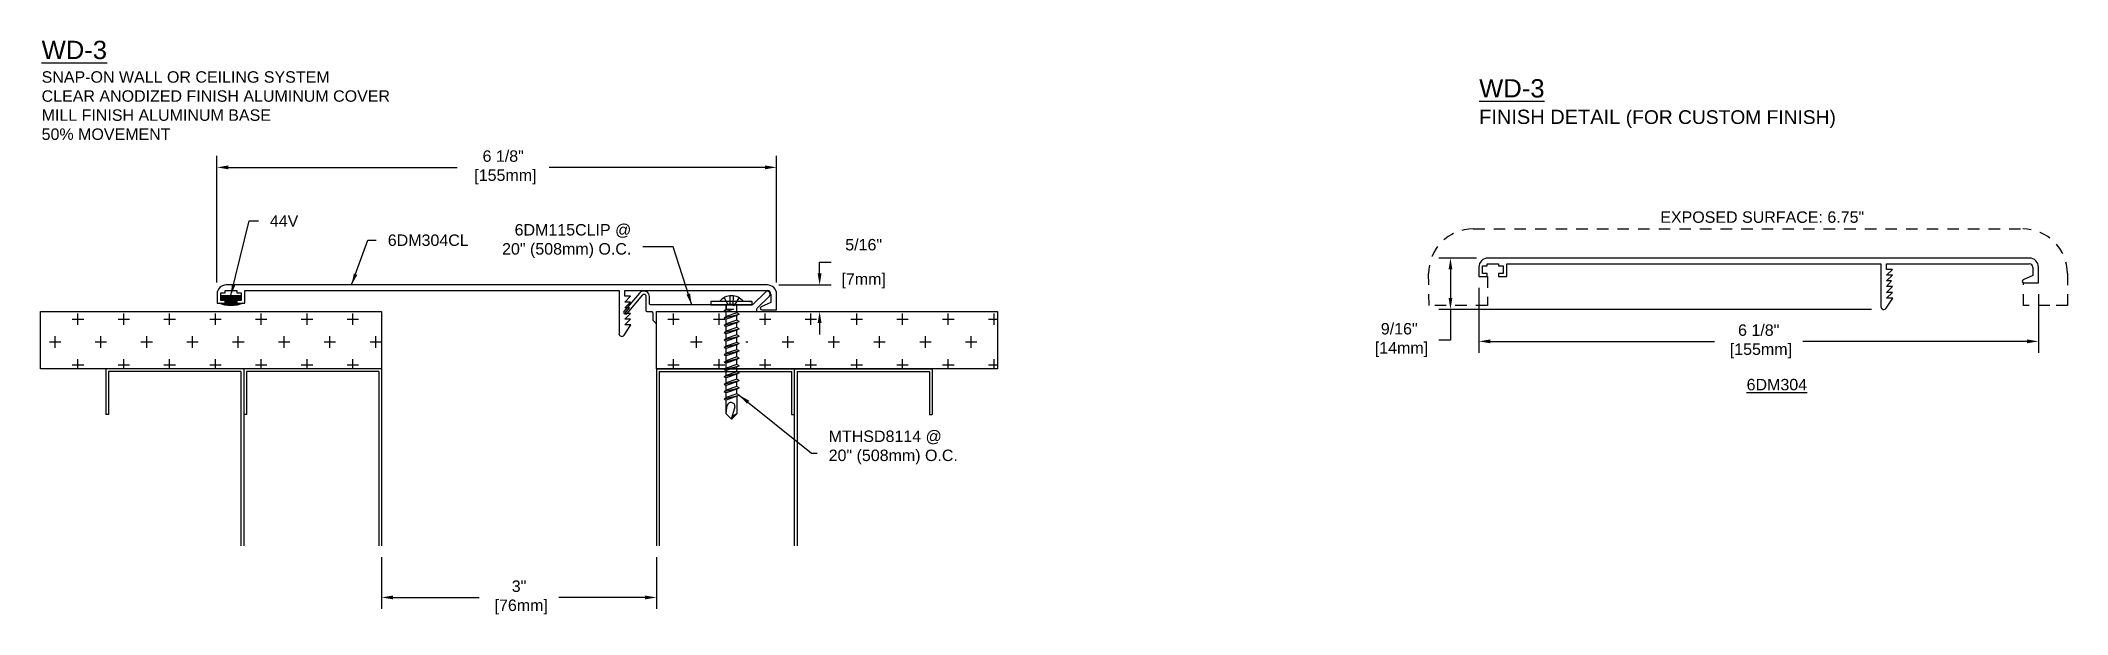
# Model space of a CAD drawing. Header units: inches. Extents: x 0.2 to 22.3, y 0.8 to 7.
import ezdxf

# ---------------------------------------------------------------- set-up
doc = ezdxf.new("R2010")
doc.units = ezdxf.units.IN
doc.header["$MEASUREMENT"] = 0
doc.linetypes.add('DASHED2', pattern=[0.375, 0.25, -0.125])
doc.linetypes.add('HIDDEN2', pattern=[0.1875, 0.125, -0.0625])
for name, color, linetype in [('Anchors', 4, 'Continuous'), ('Conditions', 1, 'Continuous'), ('Dimensions', 3, 'Continuous'), ('Fillers', 2, 'Continuous'), ('Metals', 7, 'Continuous'), ('Text', 2, 'Continuous')]:
    doc.layers.add(name, color=color, linetype=linetype)
doc.styles.add('arial', font='arial.ttf')
doc.dimstyles.new('ARIAL', dxfattribs={"dimtxt": 0.125, "dimasz": 0.125, "dimexe": 0.125, "dimexo": 0.125, "dimgap": 0.125, "dimtad": 0, "dimtih": 1, "dimtoh": 1, "dimdec": 4, "dimzin": 0, "dimdsep": 46, "dimlunit": 4, "dimtxsty": 'arial', "dimcen": 0.09, "dimadec": 0, "dimazin": 0, "dimtfac": 1, "dimtdec": 4, "dimtofl": 0, "dimtmove": 0, "dimatfit": 3, "dimfxl": 0, "dimfrac": 2, "dimtolj": 1, "dimtzin": 0, "dimarcsym": 0})

# ---------------------------------------------------------------- blocks, each defined once
blk = doc.blocks.new('44v')
blk.add_hatch(color=256).paths.add_polyline_path([(0.11, 0), (-0.11, 0), (-0.11, -0.053), (-0.06, -0.053), (-0.06, -0.086), (-0.13, -0.086, 0.199136), (0.131, -0.086), (0.061, -0.086), (0.061, -0.054), (0.11, -0.054)])
blk.add_lwpolyline([(-0.13, -0.086), (-0.06, -0.086), (-0.06, -0.053), (-0.11, -0.053), (-0.11, 0), (0.11, 0), (0.11, -0.054), (0.061, -0.054), (0.061, -0.086), (0.131, -0.086, -0.199136)], format="xyb", close=True)
blk = doc.blocks.new('*D1')
at = {"layer": 'Defpoints', "color": 0}
for p in [(8.088, 4.374), (8.658, 4.374), (8.285, 4.083)]:
    blk.add_point(p, dxfattribs=at)
at = {"layer": 'Dimensions', "color": 0, "lineweight": -2}
for p, q in [((8.658, 4.499), (8.658, 4.624)), ((8.658, 4.624), (8.783, 4.624)), ((8.213, 4.374), (8.783, 4.374)), ((8.41, 4.083), (8.783, 4.083)), ((8.658, 3.958), (8.658, 3.833))]:
    blk.add_line(p, q, dxfattribs=at)
at = {"layer": 'Dimensions', "color": 0}
for points in [[(8.637, 4.499), (8.679, 4.499), (8.658, 4.374)], [(8.637, 3.958), (8.679, 3.958), (8.658, 4.083)]]:
    blk.add_solid(points, dxfattribs=at)
at = {"layer": 'Dimensions', "color": 0, "char_height": 0.125, "attachment_point": 5, "style": 'arial'}
for s, insert in [('\\A1;5/16"', (9.139, 4.813)), ('\\A1;[7mm]', (9.139, 4.419))]:
    blk.add_mtext(s, dxfattribs=dict(at, insert=insert))
blk = doc.blocks.new('*D2')
at = {"layer": 'Defpoints', "color": 0}
for p in [(3.877, 1.524), (6.877, 1.524), (6.877, 0.958)]:
    blk.add_point(p, dxfattribs=at)
at = {"layer": 'Dimensions', "color": 0, "lineweight": -2}
for p, q in [((3.877, 1.399), (3.877, 0.833)), ((6.877, 1.399), (6.877, 0.833)), ((4.002, 0.958), (4.942, 0.958)), ((6.752, 0.958), (5.811, 0.958))]:
    blk.add_line(p, q, dxfattribs=at)
at = {"layer": 'Dimensions', "color": 0}
for points in [[(4.002, 0.979), (4.002, 0.937), (3.877, 0.958)], [(6.752, 0.979), (6.752, 0.937), (6.877, 0.958)]]:
    blk.add_solid(points, dxfattribs=at)
at = {"layer": 'Dimensions', "color": 0, "insert": (5.377, 0.958), "char_height": 0.125, "attachment_point": 5, "style": 'arial'}
blk.add_mtext('\\A1;3"\\P [76mm]', dxfattribs=at)
blk = doc.blocks.new('*D3')
at = {"layer": 'Defpoints', "color": 0}
for p in [(8.188, 5.659), (2.08, 4.274), (8.188, 4.274)]:
    blk.add_point(p, dxfattribs=at)
at = {"layer": 'Dimensions', "color": 0, "lineweight": -2}
for p, q in [((2.08, 4.399), (2.08, 5.784)), ((8.188, 4.399), (8.188, 5.784)), ((2.205, 5.659), (4.703, 5.659)), ((8.063, 5.659), (5.706, 5.659))]:
    blk.add_line(p, q, dxfattribs=at)
at = {"layer": 'Dimensions', "color": 0}
for points in [[(2.205, 5.68), (2.205, 5.638), (2.08, 5.659)], [(8.063, 5.68), (8.063, 5.638), (8.188, 5.659)]]:
    blk.add_solid(points, dxfattribs=at)
at = {"layer": 'Dimensions', "color": 0, "insert": (5.204, 5.659), "char_height": 0.125, "attachment_point": 5, "style": 'arial'}
blk.add_mtext('\\A1;6 1/8"\\P [155mm]', dxfattribs=at)
blk = doc.blocks.new('6DM304CL')
for p, q in [((2.177, 4.253), (2.177, 4.153)), ((2.217, 4.268), (2.267, 4.268)), ((2.217, 4.183), (2.217, 4.268)), ((2.267, 4.291), (2.392, 4.291)), ((2.267, 4.268), (2.267, 4.291)), ((8.185, 4.353), (2.277, 4.353)), ((2.392, 4.291), (2.392, 4.268)), ((2.392, 4.268), (2.442, 4.268)), ((2.442, 4.268), (2.442, 4.183)), ((2.482, 4.291), (6.565, 4.291)), ((2.482, 4.153), (2.482, 4.291)), ((6.565, 4.291), (6.565, 3.822)), ((6.627, 4.229), (6.627, 4.291)), ((6.627, 4.291), (8.185, 4.291)), ((6.627, 4.166), (6.69, 4.229)), ((6.69, 4.229), (6.627, 4.229)), ((8.223, 4.253), (8.223, 4.163)), ((8.285, 4.083), (8.285, 4.253)), ((2.177, 4.153), (2.267, 4.153)), ((2.267, 4.183), (2.217, 4.183)), ((2.267, 4.153), (2.267, 4.183)), ((2.442, 4.183), (2.392, 4.183)), ((2.392, 4.183), (2.392, 4.153)), ((2.392, 4.153), (2.482, 4.153)), ((6.627, 4.104), (6.69, 4.166)), ((6.69, 4.166), (6.627, 4.166)), ((6.678, 4.104), (6.627, 4.104)), ((6.627, 4.041), (6.678, 4.104)), ((6.69, 4.041), (6.627, 4.041)), ((6.627, 3.979), (6.69, 4.041)), ((8.223, 4.163), (8.116, 4.114)), ((8.123, 4.083), (8.285, 4.083)), ((6.622, 3.805), (6.695, 3.916)), ((6.627, 3.916), (6.69, 3.979)), ((6.69, 3.979), (6.627, 3.979)), ((6.695, 3.916), (6.627, 3.916))]:
    blk.add_line(p, q)
for centre, radius, start, end in [((2.277, 4.253), 0.1, 90, 180), ((8.185, 4.253), 0.1, 0, 90), ((8.185, 4.253), 0.038, 0, 90), ((8.123, 4.099), 0.016, 114.8743, 270), ((6.596, 3.822), 0.0312, 180, 326.7799)]:
    blk.add_arc(centre, radius, start, end)
blk = doc.blocks.new('conditions')
at = {"layer": 'Conditions'}
for p, q in [((3.877, 3.458), (0.867, 3.458)), ((0.867, 3.458), (0.867, 2.958)), ((2.342, 3.428), (0.897, 3.428)), ((0.897, 3.428), (0.897, 2.958)), ((2.342, 3.428), (2.342, 1.524)), ((2.372, 3.458), (2.372, 1.524)), ((2.372, 3.458), (2.372, 1.524)), ((2.402, 3.428), (2.402, 2.958)), ((3.847, 3.428), (2.402, 3.428)), ((3.847, 3.428), (3.847, 1.524)), ((3.877, 3.459), (3.877, 1.524)), ((0.897, 2.958), (0.867, 2.958)), ((2.402, 2.958), (2.372, 2.958))]:
    blk.add_line(p, q, dxfattribs=at)
blk = doc.blocks.new('6DM115')
at = {"linetype": 'Continuous'}
blk.add_lwpolyline([(-0.04, -0.089, 0.198912), (-0.036, -0.099), (-0.01, -0.125), (0, -0.125), (0, -0.015, -0.414214), (0.015, 0), (1.081, 0, 0.414214), (1.096, 0.015), (1.096, 0.025, -0.198912), (1.1, 0.036), (1.233, 0.168, 0.414214), (1.233, 0.212, 0.414214), (1.189, 0.212), (1.053, 0.076, -0.198912), (1.043, 0.072), (0.85, 0.072), (0.84, 0.062), (0.83, 0.072), (-0.06, 0.072, -0.414214), (-0.075, 0.087), (-0.075, 0.162, 0.700208), (-0.184, 0.202), (-0.355, -0.001, 0.63707), (-0.344, -0.026), (-0.33, -0.026, 0.221695), (-0.319, -0.02), (-0.149, 0.183, -0.700208), (-0.115, 0.171), (-0.115, 0.015, 0.414214), (-0.1, 0), (-0.055, 0, -0.414214), (-0.04, -0.015)], format="xyb", close=True, dxfattribs=at)
blk = doc.blocks.new('MTHSD8114')
for p, q in [((0.224, 0.038), (-0.224, 0.038)), ((-0.224, 0.038), (-0.224, 0)), ((-0.224, 0), (0.224, 0)), ((-0.056, 0), (0.056, 0)), ((0.06, -0.087), (0.06, 0)), ((0.224, 0.038), (0.224, 0)), ((-0.081, -0.061), (-0.024, -0.047)), ((-0.081, -0.061), (-0.056, -0.047)), ((-0.081, -0.061), (-0.056, -0.074)), ((-0.081, -0.141), (0.085, -0.101)), ((-0.081, -0.141), (-0.056, -0.127)), ((-0.081, -0.141), (-0.056, -0.155)), ((-0.081, -0.221), (0.085, -0.181)), ((-0.081, -0.221), (-0.056, -0.208)), ((-0.056, -0.047), (-0.056, 0)), ((-0.056, 0), (-0.056, -0.047)), ((0.024, -0.047), (-0.056, -0.074)), ((-0.056, -0.047), (0.024, -0.047)), ((-0.056, -0.127), (-0.056, -0.074)), ((0.06, -0.087), (-0.056, -0.127)), ((0.06, -0.115), (-0.056, -0.155)), ((-0.056, -0.208), (-0.056, -0.155)), ((0.06, -0.167), (-0.056, -0.208)), ((0.06, -0.195), (-0.056, -0.235)), ((0.085, -0.101), (0.06, -0.087)), ((0.085, -0.101), (0.06, -0.115)), ((0.06, -0.167), (0.06, -0.115)), ((0.085, -0.181), (0.06, -0.167)), ((0.085, -0.181), (0.06, -0.195)), ((0.06, -0.248), (0.06, -0.195)), ((-0.081, -0.221), (-0.056, -0.235)), ((-0.081, -0.302), (0.085, -0.262)), ((-0.081, -0.302), (-0.056, -0.288)), ((-0.081, -0.302), (-0.056, -0.316)), ((-0.081, -0.382), (0.085, -0.342)), ((-0.081, -0.382), (-0.056, -0.368)), ((-0.081, -0.382), (-0.056, -0.396)), ((-0.081, -0.463), (0.085, -0.422)), ((-0.056, -0.288), (-0.056, -0.235)), ((0.06, -0.248), (-0.056, -0.288)), ((0.06, -0.276), (-0.056, -0.316)), ((-0.056, -0.368), (-0.056, -0.316)), ((0.06, -0.328), (-0.056, -0.368)), ((0.06, -0.356), (-0.056, -0.396)), ((-0.056, -0.449), (-0.056, -0.396)), ((0.06, -0.409), (-0.056, -0.449)), ((0.06, -0.436), (-0.056, -0.477)), ((0.085, -0.262), (0.06, -0.248)), ((0.085, -0.262), (0.06, -0.276)), ((0.06, -0.328), (0.06, -0.276)), ((0.085, -0.342), (0.06, -0.328)), ((0.085, -0.342), (0.06, -0.356)), ((0.06, -0.409), (0.06, -0.356)), ((0.085, -0.422), (0.06, -0.409)), ((0.085, -0.422), (0.06, -0.436)), ((0.06, -0.489), (0.06, -0.436)), ((-0.081, -0.463), (-0.056, -0.449)), ((-0.081, -0.463), (-0.056, -0.477)), ((-0.081, -0.543), (0.085, -0.503)), ((-0.081, -0.543), (-0.056, -0.529)), ((-0.081, -0.543), (-0.056, -0.557)), ((-0.081, -0.624), (0.085, -0.583)), ((-0.081, -0.624), (-0.056, -0.61)), ((-0.081, -0.624), (-0.056, -0.637)), ((-0.056, -0.529), (-0.056, -0.477)), ((0.06, -0.489), (-0.056, -0.529)), ((0.06, -0.517), (-0.056, -0.557)), ((-0.056, -0.61), (-0.056, -0.557)), ((0.06, -0.569), (-0.056, -0.61)), ((0.06, -0.597), (-0.056, -0.637)), ((-0.056, -0.69), (-0.056, -0.637)), ((0.06, -0.65), (-0.056, -0.69)), ((0.085, -0.503), (0.06, -0.489)), ((0.085, -0.503), (0.06, -0.517)), ((0.06, -0.569), (0.06, -0.517)), ((0.085, -0.583), (0.06, -0.569)), ((0.085, -0.583), (0.06, -0.597)), ((0.06, -0.65), (0.06, -0.597)), ((0.085, -0.664), (0.06, -0.65)), ((-0.081, -0.704), (0.085, -0.664)), ((-0.081, -0.704), (-0.056, -0.69)), ((-0.081, -0.704), (-0.056, -0.718)), ((-0.081, -0.784), (0.085, -0.744)), ((-0.081, -0.784), (-0.056, -0.771)), ((-0.081, -0.784), (-0.056, -0.798)), ((-0.081, -0.865), (0.085, -0.825)), ((-0.081, -0.865), (-0.056, -0.851)), ((-0.081, -0.865), (-0.056, -0.879)), ((0.06, -0.678), (-0.056, -0.718)), ((-0.056, -0.771), (-0.056, -0.718)), ((0.06, -0.73), (-0.056, -0.771)), ((0.06, -0.758), (-0.056, -0.798)), ((-0.056, -0.851), (-0.056, -0.798)), ((0.06, -0.811), (-0.056, -0.851)), ((0.06, -0.839), (-0.056, -0.879)), ((-0.056, -0.931), (-0.056, -0.879)), ((0.085, -0.664), (0.06, -0.678)), ((0.06, -0.73), (0.06, -0.678)), ((0.085, -0.744), (0.06, -0.73)), ((0.085, -0.744), (0.06, -0.758)), ((0.06, -0.811), (0.06, -0.758)), ((0.085, -0.825), (0.06, -0.811)), ((0.085, -0.825), (0.06, -0.839)), ((0.06, -0.891), (0.06, -0.839)), ((-0.081, -0.945), (0.085, -0.905)), ((-0.081, -0.945), (-0.056, -0.931)), ((-0.081, -0.945), (-0.056, -0.959)), ((-0.081, -1.026), (0.085, -0.985)), ((-0.081, -1.026), (-0.056, -1.012)), ((-0.081, -1.026), (-0.056, -1.04)), ((0.06, -0.891), (-0.056, -0.931)), ((0.06, -0.919), (-0.056, -0.959)), ((-0.056, -1.012), (-0.056, -0.959)), ((0.06, -0.972), (-0.056, -1.012)), ((0.06, -0.999), (-0.056, -1.04)), ((-0.056, -1.192), (-0.056, -1.04)), ((-0.056, -1.192), (-0.046, -1.097)), ((0.085, -0.905), (0.06, -0.891)), ((0.085, -0.905), (0.06, -0.919)), ((0.06, -0.972), (0.06, -0.919)), ((0.085, -0.985), (0.06, -0.972)), ((0.085, -0.985), (0.06, -0.999)), ((0.06, -0.999), (0.06, -1.192)), ((0.002, -1.25), (-0.056, -1.192)), ((0.002, -1.25), (0.039, -1.111)), ((0.002, -1.25), (0.06, -1.192))]:
    blk.add_line(p, q)
at = {"linetype": 'HIDDEN2'}
for p, q in [((-0.081, 0.079), (-0.038, 0.006)), ((0.038, 0.006), (-0.038, 0.006)), ((-0.019, 0.099), (-0.016, 0.006)), ((0.019, 0.099), (0.016, 0.006)), ((0.081, 0.079), (0.038, 0.006))]:
    blk.add_line(p, q, dxfattribs=at)
for centre, radius, start, end in [((0, -0.066), 0.166, 38.5375, 141.4625), ((-0.005, -1.11), 0.0433, 358.315, 162.8045), ((0.089, -1.279), 0.0922, 108.6241, 161.3759)]:
    blk.add_arc(centre, radius, start, end)
blk.add_point((0.204, 0.038))
blk = doc.blocks.new('*D9')
at = {"layer": 'Defpoints', "color": 0}
for p in [(15.544, 4.668), (15.955, 4.668), (20.265, 4.107)]:
    blk.add_point(p, dxfattribs=at)
at = {"layer": 'Dimensions', "color": 0, "lineweight": -2}
for p, q in [((15.83, 4.668), (15.419, 4.668)), ((15.544, 4.543), (15.544, 4.232)), ((20.14, 4.107), (15.419, 4.107)), ((15.544, 4.107), (15.544, 3.772)), ((15.544, 3.772), (15.419, 3.772))]:
    blk.add_line(p, q, dxfattribs=at)
at = {"layer": 'Dimensions', "color": 0}
for points in [[(15.524, 4.543), (15.565, 4.543), (15.544, 4.668)], [(15.524, 4.232), (15.565, 4.232), (15.544, 4.107)]]:
    blk.add_solid(points, dxfattribs=at)
at = {"layer": 'Dimensions', "color": 0, "insert": (14.985, 3.772), "char_height": 0.125, "attachment_point": 5, "style": 'arial'}
blk.add_mtext('\\A1;9/16"\\P [14mm]', dxfattribs=at)
blk = doc.blocks.new('*D10')
at = {"layer": 'Defpoints', "color": 0}
for p in [(15.855, 4.468), (21.963, 4.398), (15.855, 3.757)]:
    blk.add_point(p, dxfattribs=at)
at = {"layer": 'Dimensions', "color": 0, "lineweight": -2}
for p, q in [((15.855, 4.343), (15.855, 3.632)), ((21.963, 4.273), (21.963, 3.632)), ((15.98, 3.757), (18.426, 3.757)), ((21.838, 3.757), (19.392, 3.757))]:
    blk.add_line(p, q, dxfattribs=at)
at = {"layer": 'Dimensions', "color": 0}
for points in [[(15.98, 3.778), (15.98, 3.736), (15.855, 3.757)], [(21.838, 3.778), (21.838, 3.736), (21.963, 3.757)]]:
    blk.add_solid(points, dxfattribs=at)
at = {"layer": 'Dimensions', "color": 0, "insert": (18.909, 3.757), "char_height": 0.125, "attachment_point": 5, "style": 'arial'}
blk.add_mtext('\\A1;6 1/8"\\P [155mm]', dxfattribs=at)

msp = doc.modelspace()

# ---------------------------------------------------------------- hatches: boundary and pattern name
at = {"layer": 'Conditions'}
h = msp.add_hatch(dxfattribs=at)
h.set_pattern_fill('CROSS', color=256, style=0)
h.paths.add_polyline_path([(3.87671, 4.08353), (0.15383, 4.08353), (0.15383, 3.4587), (3.87671, 3.4587)])
h = msp.add_hatch(dxfattribs=at)
h.set_pattern_fill('CROSS', color=256, style=0)
h.paths.add_polyline_path([(7.70576, 3.77475), (7.72898, 3.7876), (7.72898, 3.84523), (7.70576, 3.85808), (7.72898, 3.87093), (7.72898, 3.92856), (7.70576, 3.94141), (7.72898, 3.95427), (7.72898, 4.01189), (7.70576, 4.02475), (7.72898, 4.0376), (7.72898, 4.08081), (7.72759, 4.08336), (6.87671, 4.08336), (6.87671, 3.45853), (7.72898, 3.45853), (7.72898, 3.51189), (7.70576, 3.52475), (7.72898, 3.5376), (7.72898, 3.59523), (7.70576, 3.60808), (7.72898, 3.62093), (7.72898, 3.67856), (7.70576, 3.69141), (7.72898, 3.70427), (7.72898, 3.76189)])
h = msp.add_hatch(dxfattribs=at)
h.set_pattern_fill('CROSS', color=256, style=0)
h.paths.add_polyline_path([(7.85537, 4.08336), (7.85398, 4.08081), (7.85398, 4.07958), (7.87776, 4.06641), (7.85398, 4.05325), (7.85398, 3.99624), (7.87776, 3.98308), (7.85398, 3.96992), (7.85398, 3.91291), (7.87776, 3.89975), (7.85398, 3.88658), (7.85398, 3.82958), (7.87776, 3.81641), (7.85398, 3.80325), (7.85398, 3.74624), (7.87776, 3.73308), (7.85398, 3.71992), (7.85398, 3.66291), (7.87776, 3.64975), (7.85398, 3.63658), (7.85398, 3.57958), (7.87776, 3.56641), (7.85398, 3.55325), (7.85398, 3.49624), (7.87776, 3.48308), (7.85398, 3.46992), (7.85398, 3.45853), (10.59958, 3.45853), (10.59958, 4.08336)])

# ---------------------------------------------------------------- linework, layer by layer
for p, q in [((15.8951, 4.58257), (15.9451, 4.58257)), ((15.8951, 4.49757), (15.8951, 4.58257)), ((15.9451, 4.49757), (15.8951, 4.49757)), ((15.9451, 4.60557), (16.0701, 4.60557)), ((15.9451, 4.58257), (15.9451, 4.60557)), ((15.9451, 4.46757), (15.9451, 4.49757)), ((16.0701, 4.60557), (16.0701, 4.58257)), ((16.0701, 4.58257), (16.1201, 4.58257)), ((16.1201, 4.49757), (16.0701, 4.49757)), ((16.0701, 4.49757), (16.0701, 4.46757)), ((16.0701, 4.46757), (16.1601, 4.46757)), ((16.1201, 4.58257), (16.1201, 4.49757)), ((16.1601, 4.60557), (20.2431, 4.60557)), ((16.1601, 4.46757), (16.1601, 4.60557)), ((20.2431, 4.60557), (20.2431, 4.13682)), ((20.3051, 4.54307), (20.3051, 4.60557)), ((20.3051, 4.60557), (21.8631, 4.60557)), ((20.3051, 4.48057), (20.3681, 4.54307)), ((20.3681, 4.54307), (20.3051, 4.54307)), ((20.3051, 4.41807), (20.3681, 4.48057)), ((20.3681, 4.48057), (20.3051, 4.48057)), ((21.9011, 4.47757), (21.79437, 4.42808)), ((21.9011, 4.56757), (21.9011, 4.47757)), ((20.30049, 4.1197), (20.3731, 4.23057)), ((20.35679, 4.41807), (20.3051, 4.41807)), ((20.3051, 4.35557), (20.35679, 4.41807)), ((20.3681, 4.35557), (20.3051, 4.35557)), ((20.3051, 4.29307), (20.3681, 4.35557)), ((20.3051, 4.23057), (20.3681, 4.29307)), ((20.3681, 4.29307), (20.3051, 4.29307)), ((20.3731, 4.23057), (20.3051, 4.23057))]:
    msp.add_line(p, q)
msp.add_lwpolyline([(21.8011, 4.39757), (21.9631, 4.39757), (21.9631, 4.56757, 0.41421356), (21.8631, 4.66757), (15.9551, 4.66757, 0.41421356), (15.8551, 4.56757), (15.8551, 4.46757), (15.9451, 4.46757)], format="xyb")
for centre, radius, start, end in [((21.8011, 4.41357), 0.016, 114.874303, 270), ((21.8631, 4.56757), 0.038, 0, 90), ((20.27435, 4.13682), 0.03125, 180, 326.779929)]:
    msp.add_arc(centre, radius, start, end)
for points in [[(0.15383, 4.08353), (3.87671, 4.08353), (3.87671, 3.4587), (0.15383, 3.4587)], [(6.87671, 3.45853), (6.87671, 4.08336), (10.59958, 4.08336), (10.59958, 3.45853)]]:
    msp.add_lwpolyline(points, close=True, dxfattribs=at)
at = {"layer": 'Metals', "linetype": 'DASHED2', "ltscale": 0.5}
msp.add_lwpolyline([(15.94724, 4.46757), (15.94724, 4.14918), (15.49898, 4.14918), (15.31275, 4.14918), (15.30486, 4.49757, -0.41421356), (15.7931, 4.9858), (21.7911, 4.9858, -0.41421356), (22.27933, 4.49757), (22.27933, 4.14918), (22.08521, 4.14918), (21.8011, 4.14918), (21.8011, 4.39757)], format="xyb", dxfattribs=at)

# ---------------------------------------------------------------- block references
at = {"layer": 'Anchors'}
msp.add_blockref('MTHSD8114', (7.69556, 4.15536), dxfattribs=at)
at = {"layer": 'Conditions'}
msp.add_blockref('conditions', (0, 0), dxfattribs=at)
at = {"layer": 'Conditions', "xscale": -1}
msp.add_blockref('conditions', (10.75341, 0), dxfattribs=at)
at = {"layer": 'Fillers'}
msp.add_blockref('44v', (2.23246, 4.25985), dxfattribs=at)
at = {"layer": 'Metals'}
for name, p in [('6DM304CL', (-0.09666, 0.02052)), ('6DM115', (6.87671, 4.08336))]:
    msp.add_blockref(name, p, dxfattribs=at)

# ---------------------------------------------------------------- texts
at = {"layer": 'Text', "char_height": 0.2, "attachment_point": 1, "style": 'arial'}
for s, insert, width in [('{\\LWD-3\\P\\H0.625x;\\lSNAP-ON WALL OR CEILING SYSTEM\\PCLEAR ANODIZED FINISH ALUMINUM COVER\\PMILL FINISH ALUMINUM BASE\\P50% MOVEMENT}', (0.16578, 7.04291), 3.9691), ('{\\LWD-3\\P\\H0.78125x;\\lFINISH DETAIL \\H0.96x;(FOR CUSTOM FINISH)}', (15.8575, 6.62301), 5)]:
    msp.add_mtext(s, dxfattribs=dict(at, insert=insert, width=width))
at = {"layer": 'Text', "char_height": 0.125, "style": 'arial'}
for s, insert, attachment_point in [('\\A1;44V', (2.65711, 5.13606), 1), ('EXPOSED SURFACE: 6.75"', (18.94731, 5.11451), 5), ('6DM304CL', (3.9443, 4.92548), 1), ('6DM115CLIP @\\P20" (508mm) O.C.', (6.60273, 4.85359), 6), ('{\\L6DM304 }', (18.7773, 3.34709), 1), ('MTHSD8114 @\\P20" (508mm) O.C.', (8.7569, 2.5968), 4)]:
    msp.add_mtext(s, dxfattribs=dict(at, insert=insert, attachment_point=attachment_point))

# ---------------------------------------------------------------- dimensions: what is measured, and where the dimension line sits
at = {"layer": 'Dimensions'}
for base, p1, p2, picture, middle in [((8.18796, 5.65901), (2.07996, 4.27371), (8.18796, 4.27371), '*D3', (5.20419, 5.65901)), ((6.87671, 0.95789), (3.87671, 1.52405), (6.87671, 1.52405), '*D2', (5.37671, 0.95789))]:
    dim = msp.add_linear_dim(base=base, p1=p1, p2=p2, dimstyle='ARIAL', override={"dimpost": '\\X'}, dxfattribs=at)
    dim.commit()
    dim.dimension.update_dxf_attribs({"geometry": picture, "text_midpoint": middle, "dimtype": 160})
dim = msp.add_linear_dim(base=(8.65785, 4.37371), p1=(8.28463, 4.08319), p2=(8.08796, 4.37371), angle=90, dimstyle='ARIAL', override={"dimpost": '\\X'}, dxfattribs=at)
dim.commit()
dim.dimension.update_dxf_attribs({"geometry": '*D1', "text_midpoint": (9.13879, 4.62371)})
for base, p1, p2, angle, picture, middle in [((15.54448, 4.66757), (20.26541, 4.10687), (15.9551, 4.66757), 90, '*D9', (14.98479, 3.77231)), ((15.8551, 3.75695), (21.9631, 4.39757), (15.8551, 4.46757), 180, '*D10', (18.9091, 3.75695))]:
    dim = msp.add_linear_dim(base=base, p1=p1, p2=p2, angle=angle, dimstyle='ARIAL', override={"dimpost": '\\X'}, dxfattribs=at)
    dim.commit()
    dim.dimension.update_dxf_attribs({"geometry": picture, "text_midpoint": middle, "dimtype": 160})

# ---------------------------------------------------------------- leaders
at = {"layer": 'Text', "annotation_type": 0, "has_hookline": 1}
for points, hookline_direction, text_width in [([(2.23246, 4.25985), (2.43085, 5.07356), (2.53211, 5.07356)], 0, 0.30713), ([(3.54934, 4.37371), (3.72713, 4.86298), (3.8193, 4.86298)], 0, 0.87048), ([(7.26171, 4.15536), (7.06018, 4.79109), (6.72773, 4.79109)], 1, 1.39052)]:
    msp.add_leader(points, dimstyle='ARIAL', dxfattribs=dict(at, hookline_direction=hookline_direction, text_width=text_width))
at = {"layer": 'Text'}
msp.add_leader([(7.78058, 3.16988), (8.5694, 2.5343), (8.6319, 2.5343)], dimstyle='ARIAL', dxfattribs=at)

doc.saveas('drawing.dxf')
